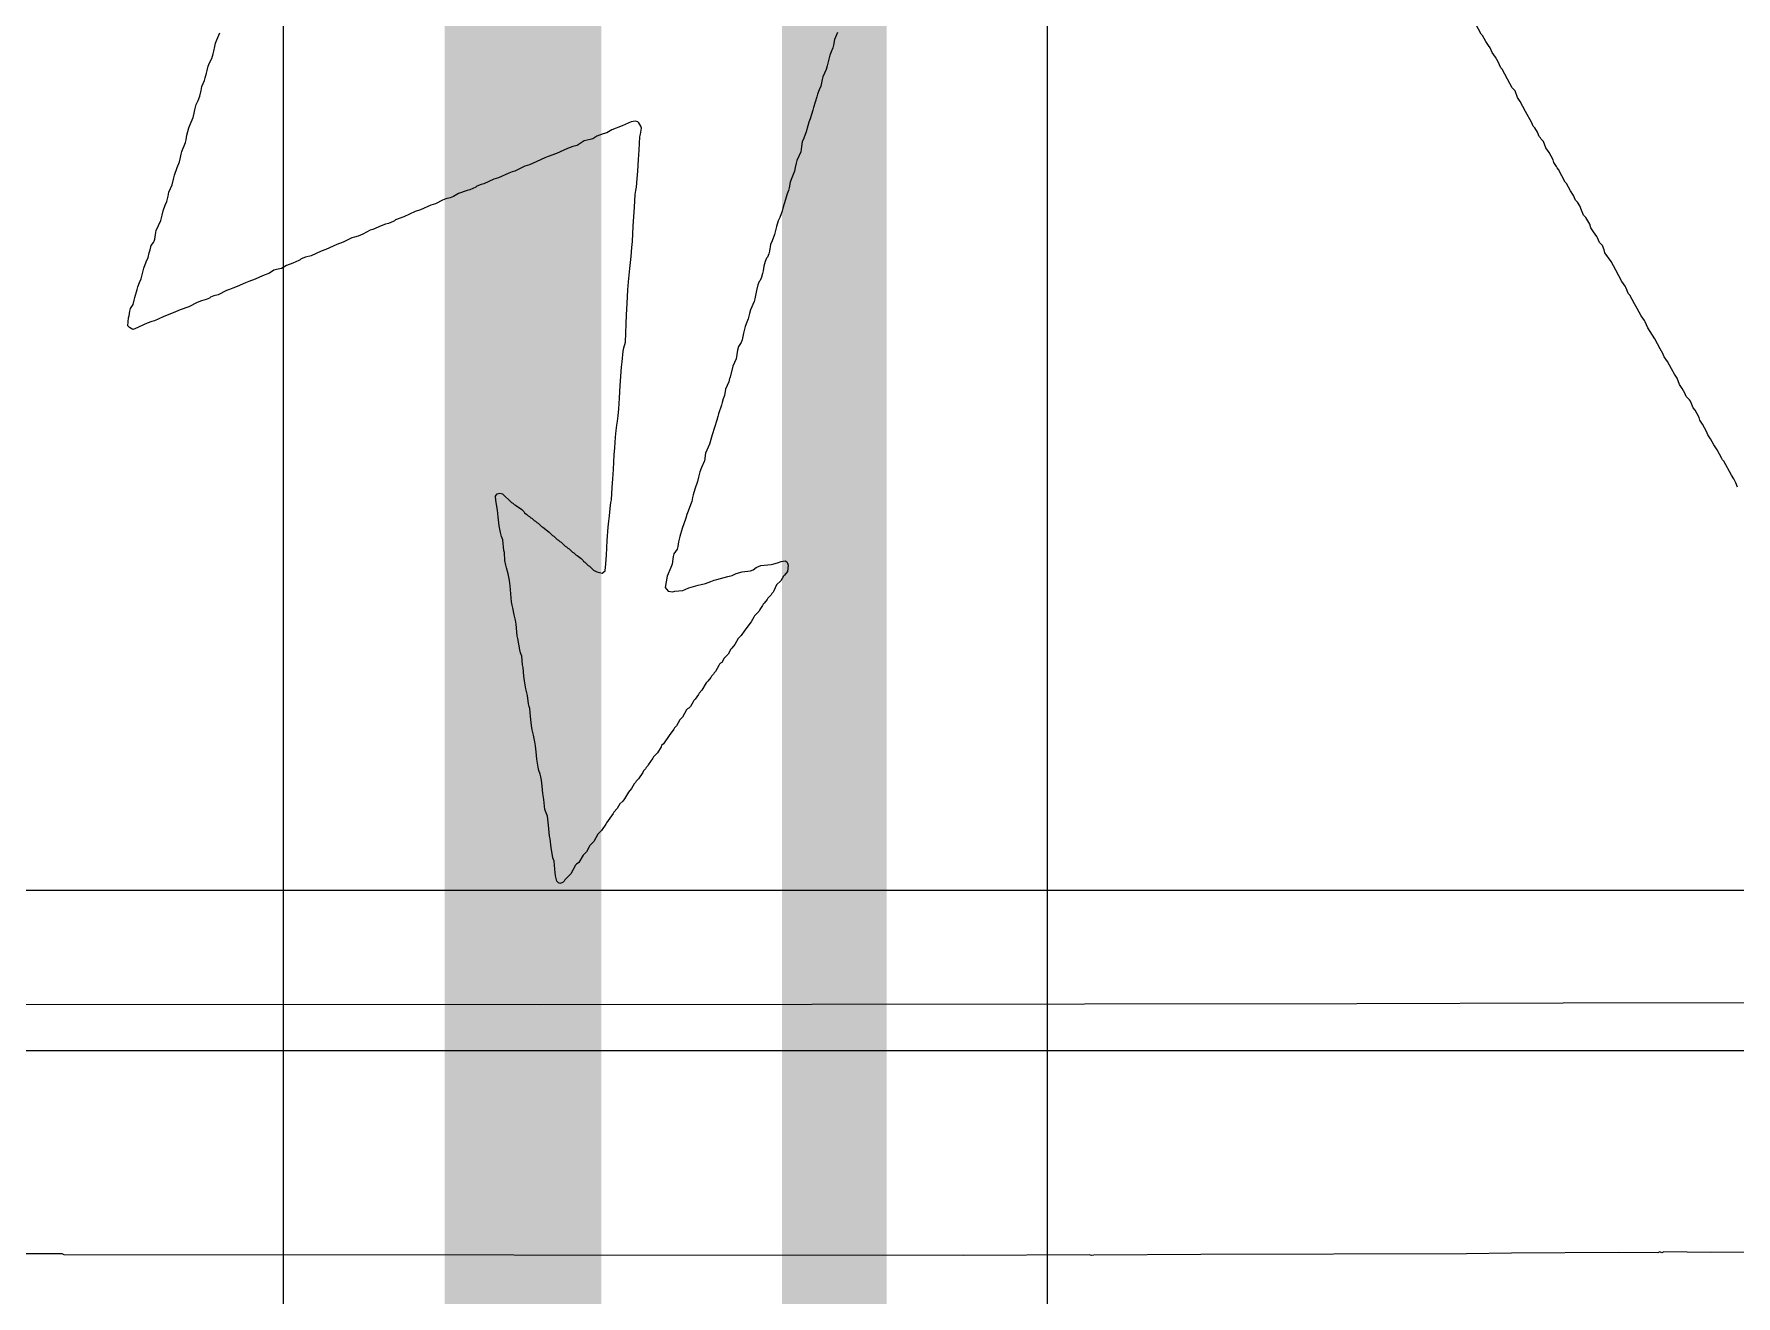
# Model space of a CAD drawing. Header units: inches. Extents: x 0 to 5379, y 0 to 5429.
# Drawn here: x 124.01 to 128.146, y 62.654 to 65.721 of the extents above; entities that cross this region are included whole.
import ezdxf

# ---------------------------------------------------------------- set-up
doc = ezdxf.new("R2010")
doc.units = ezdxf.units.IN
for name, color, linetype in [('PWR', 156, 'Continuous'), ('SIG 01', 90, 'Continuous'), ('Top Overlay', 2, 'Continuous')]:
    doc.layers.add(name, color=color, linetype=linetype)

msp = doc.modelspace()

# ---------------------------------------------------------------- linework, layer by layer
at = {"layer": 'PWR'}
for p, q in [((128.639, 63.6395), (118.453, 63.6395)), ((118.453, 63.2511), (128.639, 63.2511))]:
    msp.add_line(p, q, dxfattribs=at)
at = {"layer": 'SIG 01'}
for p, q in [((124.6156, 91.1087), (124.6156, 24.7972)), ((126.4727, 23.6436), (126.4727, 83.236))]:
    msp.add_line(p, q, dxfattribs=at)
for points in [[(125.9548, 23.6436, 0.254, 0.254, 0), (125.9548, 93.0421, 0.254, 0.254, 0)], [(125.1983, 24.5559, 0.381, 0.381, 0), (125.1983, 91.3501, 0.381, 0.381, 0)]]:
    msp.add_lwpolyline(points, format="xyseb", dxfattribs=at)
at = {"layer": 'Top Overlay'}
for p, q in [((124.4546, 65.7069), (124.462, 65.7241)), ((125.9627, 65.7249), (125.9553, 65.7078)), ((127.527, 65.7208), (127.514, 65.7453)), ((127.5303, 65.7176), (127.527, 65.7208)), ((127.5385, 65.7029), (127.5303, 65.7176)), ((124.4457, 65.6734), (124.4473, 65.68)), ((124.4473, 65.68), (124.4497, 65.6906)), ((124.4497, 65.6906), (124.4514, 65.6988)), ((124.4514, 65.6988), (124.4546, 65.7069)), ((125.9471, 65.6783), (125.9439, 65.6702)), ((125.9512, 65.6873), (125.9471, 65.6783)), ((125.9529, 65.6939), (125.9512, 65.6873)), ((125.9553, 65.7078), (125.9529, 65.6939)), ((127.545, 65.6931), (127.5385, 65.7029)), ((127.5491, 65.6873), (127.545, 65.6931)), ((127.5532, 65.6767), (127.5491, 65.6873)), ((127.5614, 65.6653), (127.5532, 65.6767)), ((124.431, 65.6326), (124.4334, 65.6432)), ((124.4334, 65.6432), (124.4367, 65.6514)), ((124.4367, 65.6514), (124.4424, 65.662)), ((124.4424, 65.662), (124.4457, 65.6734)), ((125.9349, 65.6351), (125.9267, 65.6171)), ((125.9373, 65.644), (125.9349, 65.6351)), ((125.9439, 65.6702), (125.9373, 65.644)), ((127.5679, 65.6538), (127.5614, 65.6653)), ((127.5744, 65.6391), (127.5679, 65.6538)), ((127.5777, 65.6359), (127.5744, 65.6391)), ((127.5908, 65.6114), (127.5777, 65.6359)), ((124.4162, 65.5836), (124.4179, 65.5934)), ((124.4179, 65.5934), (124.4244, 65.6081)), ((124.4244, 65.6081), (124.4261, 65.6146)), ((124.4261, 65.6146), (124.4293, 65.6261)), ((124.4293, 65.6261), (124.431, 65.6326)), ((125.9218, 65.5942), (125.9185, 65.586)), ((125.9251, 65.6105), (125.9218, 65.5942)), ((125.9267, 65.6171), (125.9251, 65.6105)), ((127.6022, 65.5901), (127.5908, 65.6114)), ((124.404, 65.5501), (124.4089, 65.5599)), ((124.4089, 65.5599), (124.413, 65.5705)), ((124.413, 65.5705), (124.4162, 65.5836)), ((125.9128, 65.5689), (125.9047, 65.5427)), ((125.9145, 65.5754), (125.9128, 65.5689)), ((125.9185, 65.586), (125.9145, 65.5754)), ((127.6095, 65.5828), (127.6022, 65.5901)), ((127.6153, 65.5672), (127.6095, 65.5828)), ((127.6218, 65.5574), (127.6153, 65.5672)), ((127.6349, 65.5329), (127.6218, 65.5574)), ((124.3893, 65.5011), (124.3966, 65.5182)), ((124.3966, 65.5182), (124.3991, 65.5289)), ((124.3991, 65.5289), (124.4007, 65.537)), ((124.4007, 65.537), (124.404, 65.5501)), ((125.8965, 65.515), (125.8932, 65.5068)), ((125.903, 65.5362), (125.8965, 65.515)), ((125.9047, 65.5427), (125.903, 65.5362)), ((127.6496, 65.5052), (127.6349, 65.5329)), ((124.3803, 65.4643), (124.3819, 65.4758)), ((124.3819, 65.4758), (124.386, 65.4929)), ((124.386, 65.4929), (124.3893, 65.5011)), ((125.3778, 65.4733), (125.368, 65.4668)), ((125.3933, 65.479), (125.3778, 65.4733)), ((125.4023, 65.4815), (125.3933, 65.479)), ((125.4145, 65.4888), (125.4023, 65.4815)), ((125.4398, 65.4978), (125.4145, 65.4888)), ((125.4611, 65.5076), (125.4398, 65.4978)), ((125.4709, 65.5092), (125.4611, 65.5076)), ((125.4774, 65.5076), (125.4709, 65.5092)), ((125.4799, 65.5052), (125.4774, 65.5076)), ((125.4848, 65.497), (125.4799, 65.5052)), ((125.4807, 65.439), (125.4823, 65.4717)), ((125.4823, 65.4717), (125.484, 65.4782)), ((125.484, 65.4782), (125.4856, 65.488)), ((125.4864, 65.4921), (125.4848, 65.497)), ((125.4856, 65.488), (125.4864, 65.4921)), ((125.8867, 65.4839), (125.881, 65.4684)), ((125.8908, 65.4978), (125.8867, 65.4839)), ((125.8932, 65.5068), (125.8908, 65.4978)), ((127.6528, 65.497), (127.6496, 65.5052)), ((127.6569, 65.4929), (127.6528, 65.497)), ((127.6635, 65.4831), (127.6569, 65.4929)), ((127.6675, 65.4725), (127.6635, 65.4831)), ((127.6708, 65.4692), (127.6675, 65.4725)), ((127.6724, 65.466), (127.6708, 65.4692)), ((124.3664, 65.421), (124.3681, 65.4292)), ((124.3681, 65.4292), (124.3697, 65.4357)), ((124.3697, 65.4357), (124.3787, 65.4578)), ((124.3787, 65.4578), (124.3803, 65.4643)), ((125.2797, 65.4308), (125.2593, 65.4235)), ((125.3067, 65.4431), (125.2797, 65.4308)), ((125.3198, 65.448), (125.3067, 65.4431)), ((125.3304, 65.4504), (125.3198, 65.448)), ((125.3467, 65.4619), (125.3304, 65.4504)), ((125.3614, 65.4651), (125.3467, 65.4619)), ((125.368, 65.4668), (125.3614, 65.4651)), ((125.4791, 65.4161), (125.4807, 65.439)), ((125.8736, 65.4349), (125.8638, 65.4137)), ((125.8752, 65.448), (125.8736, 65.4349)), ((125.8769, 65.4594), (125.8752, 65.448)), ((125.881, 65.4684), (125.8769, 65.4594)), ((127.6782, 65.4602), (127.6724, 65.466)), ((127.6839, 65.4447), (127.6782, 65.4602)), ((127.6921, 65.4333), (127.6839, 65.4447)), ((127.7019, 65.4153), (127.6921, 65.4333)), ((124.3517, 65.3785), (124.3583, 65.3965)), ((124.3583, 65.3965), (124.364, 65.4104)), ((124.364, 65.4104), (124.3664, 65.421)), ((125.1719, 65.3867), (125.1637, 65.3834)), ((125.1784, 65.3883), (125.1719, 65.3867)), ((125.2029, 65.3998), (125.1784, 65.3883)), ((125.2144, 65.403), (125.2029, 65.3998)), ((125.2323, 65.4112), (125.2144, 65.403)), ((125.2511, 65.4202), (125.2323, 65.4112)), ((125.2593, 65.4235), (125.2511, 65.4202)), ((125.4758, 65.3704), (125.4774, 65.3883)), ((125.4774, 65.3883), (125.4791, 65.4161)), ((125.8581, 65.3883), (125.8516, 65.372)), ((125.8597, 65.3965), (125.8581, 65.3883)), ((125.8622, 65.4071), (125.8597, 65.3965)), ((125.8638, 65.4137), (125.8622, 65.4071)), ((127.7035, 65.4088), (127.7019, 65.4153)), ((127.71, 65.399), (127.7035, 65.4088)), ((127.7117, 65.3957), (127.71, 65.399)), ((127.7149, 65.3924), (127.7117, 65.3957)), ((127.7313, 65.3614), (127.7149, 65.3924)), ((124.3378, 65.3369), (124.346, 65.3549)), ((124.346, 65.3549), (124.3501, 65.372)), ((124.3501, 65.372), (124.3517, 65.3785)), ((125.0837, 65.3491), (125.069, 65.3426)), ((125.0861, 65.3516), (125.0837, 65.3491)), ((125.0967, 65.3557), (125.0861, 65.3516)), ((125.1033, 65.3573), (125.0967, 65.3557)), ((125.1278, 65.3687), (125.1033, 65.3573)), ((125.1392, 65.372), (125.1278, 65.3687)), ((125.1637, 65.3834), (125.1392, 65.372)), ((125.4725, 65.341), (125.4741, 65.3491)), ((125.4741, 65.3491), (125.4758, 65.3704)), ((125.845, 65.3475), (125.8434, 65.341)), ((125.8475, 65.3614), (125.845, 65.3475)), ((125.8516, 65.372), (125.8475, 65.3614)), ((127.7345, 65.3581), (127.7313, 65.3614)), ((127.7443, 65.3401), (127.7345, 65.3581)), ((124.3239, 65.2919), (124.3288, 65.305)), ((124.3288, 65.305), (124.3329, 65.314)), ((124.3329, 65.314), (124.3362, 65.3271)), ((124.3362, 65.3271), (124.3378, 65.3369)), ((124.9742, 65.305), (124.9497, 65.2936)), ((124.9856, 65.3083), (124.9742, 65.305)), ((125.0028, 65.3173), (124.9856, 65.3083)), ((125.011, 65.3205), (125.0028, 65.3173)), ((125.0216, 65.323), (125.011, 65.3205)), ((125.0297, 65.3263), (125.0216, 65.323)), ((125.042, 65.3336), (125.0297, 65.3263)), ((125.0624, 65.341), (125.042, 65.3336)), ((125.069, 65.3426), (125.0624, 65.341)), ((125.4692, 65.3001), (125.4709, 65.3312)), ((125.4709, 65.3312), (125.4725, 65.341)), ((125.836, 65.3189), (125.8295, 65.2977)), ((125.8401, 65.3328), (125.836, 65.3189)), ((125.8434, 65.341), (125.8401, 65.3328)), ((127.7509, 65.3287), (127.7443, 65.3401)), ((127.7558, 65.3173), (127.7509, 65.3287)), ((127.7607, 65.3124), (127.7558, 65.3173)), ((127.7664, 65.3034), (127.7607, 65.3124)), ((124.3068, 65.2438), (124.3182, 65.2683)), ((124.3182, 65.2683), (124.3215, 65.2813)), ((124.3215, 65.2813), (124.3239, 65.2919)), ((124.8827, 65.2658), (124.8713, 65.2609)), ((124.886, 65.2674), (124.8827, 65.2658)), ((124.8884, 65.2699), (124.886, 65.2674)), ((124.9088, 65.2772), (124.8884, 65.2699)), ((124.9366, 65.2903), (124.9088, 65.2772)), ((124.9497, 65.2936), (124.9366, 65.2903)), ((125.466, 65.2544), (125.4692, 65.3001)), ((125.8189, 65.2674), (125.8148, 65.2536)), ((125.8222, 65.2756), (125.8189, 65.2674)), ((125.8279, 65.2911), (125.8222, 65.2756)), ((125.8295, 65.2977), (125.8279, 65.2911)), ((127.7705, 65.2928), (127.7664, 65.3034)), ((127.7754, 65.2813), (127.7705, 65.2928)), ((127.7811, 65.2756), (127.7754, 65.2813)), ((127.7909, 65.2593), (127.7811, 65.2756)), ((124.3019, 65.2176), (124.3035, 65.2225)), ((124.3035, 65.2225), (124.3052, 65.2339)), ((124.3052, 65.2339), (124.3068, 65.2438)), ((124.7822, 65.2258), (124.7618, 65.2152)), ((124.7888, 65.2274), (124.7822, 65.2258)), ((124.7977, 65.2299), (124.7888, 65.2274)), ((124.8092, 65.2348), (124.7977, 65.2299)), ((124.8272, 65.2446), (124.8092, 65.2348)), ((124.8337, 65.2462), (124.8272, 65.2446)), ((124.8541, 65.2552), (124.8337, 65.2462)), ((124.8647, 65.2593), (124.8541, 65.2552)), ((124.8713, 65.2609), (124.8647, 65.2593)), ((125.4643, 65.2168), (125.466, 65.2544)), ((125.8099, 65.2339), (125.8042, 65.2184)), ((125.8148, 65.2536), (125.8099, 65.2339)), ((127.7934, 65.2503), (127.7909, 65.2593)), ((127.7999, 65.2405), (127.7934, 65.2503)), ((127.8081, 65.229), (127.7999, 65.2405)), ((127.8097, 65.2258), (127.8081, 65.229)), ((127.8146, 65.2143), (127.8097, 65.2258)), ((124.2872, 65.1784), (124.2904, 65.1898)), ((124.2904, 65.1898), (124.2921, 65.1964)), ((124.2921, 65.1964), (124.2945, 65.207)), ((124.2945, 65.207), (124.3003, 65.2143)), ((124.3003, 65.2143), (124.3019, 65.2176)), ((124.6834, 65.1825), (124.6703, 65.1792)), ((124.7079, 65.1939), (124.6834, 65.1825)), ((124.7193, 65.1972), (124.7079, 65.1939)), ((124.7463, 65.2094), (124.7193, 65.1972)), ((124.7618, 65.2152), (124.7463, 65.2094)), ((125.4578, 65.1514), (125.4611, 65.1809)), ((125.4611, 65.1809), (125.4627, 65.2021)), ((125.4627, 65.2021), (125.4643, 65.2168)), ((125.796, 65.1874), (125.7927, 65.1792)), ((125.7976, 65.1939), (125.796, 65.1874)), ((125.8001, 65.2094), (125.7976, 65.1939)), ((125.8042, 65.2184), (125.8001, 65.2094)), ((127.8219, 65.207), (127.8146, 65.2143)), ((127.826, 65.1964), (127.8219, 65.207)), ((127.8277, 65.1898), (127.826, 65.1964)), ((127.8424, 65.1686), (127.8277, 65.1898)), ((124.2708, 65.1261), (124.2774, 65.1523)), ((124.2774, 65.1523), (124.2831, 65.1678)), ((124.2831, 65.1678), (124.2872, 65.1784)), ((124.5821, 65.14), (124.5657, 65.1335)), ((124.5927, 65.1474), (124.5821, 65.14)), ((124.5992, 65.149), (124.5927, 65.1474)), ((124.6115, 65.1514), (124.5992, 65.149)), ((124.6237, 65.1588), (124.6115, 65.1514)), ((124.6393, 65.1645), (124.6237, 65.1588)), ((124.654, 65.171), (124.6393, 65.1645)), ((124.6572, 65.1727), (124.654, 65.171)), ((124.6597, 65.1751), (124.6572, 65.1727)), ((124.6703, 65.1792), (124.6597, 65.1751)), ((125.4545, 65.1188), (125.4578, 65.1514)), ((125.7805, 65.1392), (125.778, 65.1302)), ((125.7821, 65.1457), (125.7805, 65.1392)), ((125.7838, 65.1572), (125.7821, 65.1457)), ((125.787, 65.1686), (125.7838, 65.1572)), ((125.7903, 65.1768), (125.787, 65.1686)), ((125.7927, 65.1792), (125.7903, 65.1768)), ((127.8538, 65.1474), (127.8424, 65.1686)), ((127.8685, 65.1196), (127.8538, 65.1474)), ((124.2553, 65.0812), (124.261, 65.1)), ((124.261, 65.1), (124.2627, 65.1065)), ((124.2627, 65.1065), (124.2668, 65.1171)), ((124.2668, 65.1171), (124.2708, 65.1261)), ((124.4783, 65.0983), (124.4579, 65.0877)), ((124.4849, 65.1), (124.4783, 65.0983)), ((124.493, 65.1032), (124.4849, 65.1)), ((124.5037, 65.1073), (124.493, 65.1032)), ((124.5241, 65.1163), (124.5037, 65.1073)), ((124.5323, 65.1196), (124.5241, 65.1163)), ((124.5478, 65.1253), (124.5323, 65.1196)), ((124.5657, 65.1335), (124.5478, 65.1253)), ((125.4513, 65.0665), (125.4529, 65.0992)), ((125.4529, 65.0992), (125.4545, 65.1188)), ((125.7658, 65.0983), (125.7617, 65.0779)), ((125.7691, 65.1114), (125.7658, 65.0983)), ((125.7723, 65.1196), (125.7691, 65.1114)), ((125.7748, 65.122), (125.7723, 65.1196)), ((125.778, 65.1302), (125.7748, 65.122)), ((127.8767, 65.1081), (127.8685, 65.1196)), ((127.8783, 65.1049), (127.8767, 65.1081)), ((127.8848, 65.0902), (127.8783, 65.1049)), ((124.2447, 65.0542), (124.2512, 65.064)), ((124.2512, 65.064), (124.2537, 65.0747)), ((124.2537, 65.0747), (124.2553, 65.0812)), ((124.386, 65.0583), (124.3656, 65.051)), ((124.4064, 65.0689), (124.386, 65.0583)), ((124.4171, 65.073), (124.4064, 65.0689)), ((124.4285, 65.0763), (124.4171, 65.073)), ((124.4367, 65.0796), (124.4285, 65.0763)), ((124.4391, 65.082), (124.4367, 65.0796)), ((124.4473, 65.0853), (124.4391, 65.082)), ((124.4579, 65.0877), (124.4473, 65.0853)), ((125.4496, 65.0387), (125.4513, 65.0665)), ((125.7601, 65.0714), (125.7511, 65.051)), ((125.7617, 65.0779), (125.7601, 65.0714)), ((127.8881, 65.0869), (127.8848, 65.0902)), ((127.8996, 65.0657), (127.8881, 65.0869)), ((127.9061, 65.0542), (127.8996, 65.0657)), ((124.2382, 65.0117), (124.2398, 65.0314)), ((124.2398, 65.0314), (124.2414, 65.0363)), ((124.2414, 65.0363), (124.2431, 65.0477)), ((124.2431, 65.0477), (124.2447, 65.0542)), ((124.2855, 65.0183), (124.2553, 65.0044)), ((124.2962, 65.0224), (124.2855, 65.0183)), ((124.3027, 65.024), (124.2962, 65.0224)), ((124.3239, 65.0338), (124.3027, 65.024)), ((124.3378, 65.0395), (124.3239, 65.0338)), ((124.3484, 65.0436), (124.3378, 65.0395)), ((124.3656, 65.051), (124.3484, 65.0436)), ((125.4472, 64.9725), (125.4496, 65.0387)), ((125.7421, 65.0207), (125.738, 65.0101)), ((125.7454, 65.0289), (125.7421, 65.0207)), ((125.7486, 65.042), (125.7454, 65.0289)), ((125.7511, 65.051), (125.7486, 65.042)), ((127.9159, 65.0363), (127.9061, 65.0542)), ((127.9241, 65.0248), (127.9159, 65.0363)), ((127.9257, 65.0216), (127.9241, 65.0248)), ((127.9322, 65.0068), (127.9257, 65.0216)), ((124.2422, 65.0077), (124.2382, 65.0117)), ((124.2504, 65.0028), (124.2422, 65.0077)), ((124.2553, 65.0044), (124.2504, 65.0028)), ((125.7307, 64.9783), (125.729, 64.9717)), ((125.7339, 64.9946), (125.7307, 64.9783)), ((125.7364, 65.0036), (125.7339, 64.9946)), ((125.738, 65.0101), (125.7364, 65.0036)), ((127.9486, 64.9807), (127.9322, 65.0068)), ((127.9616, 64.9562), (127.9486, 64.9807)), ((125.4398, 64.9243), (125.4415, 64.9505)), ((125.4415, 64.9505), (125.4431, 64.9587)), ((125.4431, 64.9587), (125.4472, 64.9725)), ((125.7168, 64.9317), (125.7086, 64.9137)), ((125.72, 64.9529), (125.7168, 64.9317)), ((125.7225, 64.9619), (125.72, 64.9529)), ((125.729, 64.9717), (125.7225, 64.9619)), ((127.9682, 64.9448), (127.9616, 64.9562)), ((127.9714, 64.9366), (127.9682, 64.9448)), ((127.9796, 64.9252), (127.9714, 64.9366)), ((125.4349, 64.8672), (125.4382, 64.9113)), ((125.4382, 64.9113), (125.4398, 64.9243)), ((125.7086, 64.9137), (125.7021, 64.8876)), ((127.9894, 64.9072), (127.9796, 64.9252)), ((127.9968, 64.8949), (127.9894, 64.9072)), ((128.0033, 64.8851), (127.9968, 64.8949)), ((125.4333, 64.8361), (125.4349, 64.8672)), ((125.6906, 64.8582), (125.6882, 64.8426)), ((125.6988, 64.8761), (125.6906, 64.8582)), ((125.7004, 64.8843), (125.6988, 64.8761)), ((125.7012, 64.8851), (125.7004, 64.8843)), ((125.7021, 64.8876), (125.7012, 64.8851)), ((128.009, 64.8696), (128.0033, 64.8851)), ((128.0156, 64.8598), (128.009, 64.8696)), ((128.0221, 64.8484), (128.0156, 64.8598)), ((125.43, 64.7936), (125.4317, 64.81)), ((125.4317, 64.81), (125.4333, 64.8361)), ((125.6808, 64.819), (125.6735, 64.7985)), ((125.6825, 64.8255), (125.6808, 64.819)), ((125.6849, 64.8345), (125.6825, 64.8255)), ((125.6882, 64.8426), (125.6849, 64.8345)), ((128.0254, 64.8402), (128.0221, 64.8484)), ((128.0335, 64.832), (128.0254, 64.8402)), ((128.0352, 64.8288), (128.0335, 64.832)), ((128.0417, 64.8124), (128.0352, 64.8288)), ((128.0466, 64.8075), (128.0417, 64.8124)), ((128.0564, 64.7896), (128.0466, 64.8075)), ((125.4251, 64.7577), (125.4268, 64.7708)), ((125.4268, 64.7708), (125.4284, 64.7806)), ((125.4284, 64.7806), (125.43, 64.7936)), ((125.6694, 64.783), (125.658, 64.7471)), ((125.6718, 64.792), (125.6694, 64.783)), ((125.6735, 64.7985), (125.6718, 64.792)), ((128.058, 64.783), (128.0564, 64.7896)), ((128.0646, 64.7732), (128.058, 64.783)), ((128.0744, 64.7552), (128.0646, 64.7732)), ((125.4219, 64.7152), (125.4235, 64.7414)), ((125.4235, 64.7414), (125.4251, 64.7577)), ((125.658, 64.7471), (125.6514, 64.7242)), ((128.0776, 64.7471), (128.0744, 64.7552)), ((128.0842, 64.7373), (128.0776, 64.7471)), ((128.0923, 64.7226), (128.0842, 64.7373)), ((125.4186, 64.6629), (125.4202, 64.6989)), ((125.4202, 64.6989), (125.4219, 64.7152)), ((125.6392, 64.6842), (125.6326, 64.6678)), ((125.6416, 64.703), (125.6392, 64.6842)), ((125.6514, 64.7242), (125.6416, 64.703)), ((128.1005, 64.7111), (128.0923, 64.7226)), ((128.1119, 64.6899), (128.1005, 64.7111)), ((128.1136, 64.6866), (128.1119, 64.6899)), ((128.1169, 64.6834), (128.1136, 64.6866)), ((128.1348, 64.649), (128.1169, 64.6834)), ((125.417, 64.6401), (125.4186, 64.6629)), ((125.6253, 64.6441), (125.6228, 64.6335)), ((125.6285, 64.6572), (125.6253, 64.6441)), ((125.6326, 64.6678), (125.6285, 64.6572)), ((128.1405, 64.6401), (128.1348, 64.649)), ((125.1319, 64.5984), (125.1359, 64.6041)), ((125.1359, 64.6041), (125.1425, 64.6057)), ((125.1425, 64.6057), (125.149, 64.6041)), ((125.149, 64.6041), (125.1703, 64.5829)), ((125.4137, 64.5894), (125.4153, 64.6188)), ((125.4153, 64.6188), (125.417, 64.6401)), ((125.6122, 64.6017), (125.6106, 64.5951)), ((125.6163, 64.6155), (125.6122, 64.6017)), ((125.6228, 64.6335), (125.6163, 64.6155)), ((128.1454, 64.6303), (128.1405, 64.6401)), ((128.1495, 64.6196), (128.1454, 64.6303)), ((125.1327, 64.5878), (125.1319, 64.5984)), ((125.1368, 64.5641), (125.1327, 64.5878)), ((125.1384, 64.5477), (125.1368, 64.5641)), ((125.1703, 64.5829), (125.1735, 64.5812)), ((125.1735, 64.5812), (125.1768, 64.578)), ((125.1768, 64.578), (125.1801, 64.5763)), ((125.1801, 64.5763), (125.1956, 64.5657)), ((125.1956, 64.5657), (125.2005, 64.5608)), ((125.2005, 64.5608), (125.2021, 64.5575)), ((125.4088, 64.5502), (125.4104, 64.5682)), ((125.4104, 64.5682), (125.4121, 64.5829)), ((125.4121, 64.5829), (125.4137, 64.5894)), ((125.6, 64.5616), (125.5967, 64.5535)), ((125.6057, 64.5772), (125.6, 64.5616)), ((125.6089, 64.5853), (125.6057, 64.5772)), ((125.6106, 64.5951), (125.6089, 64.5853)), ((125.1408, 64.5257), (125.1384, 64.5477)), ((125.1441, 64.5094), (125.1408, 64.5257)), ((125.2021, 64.5575), (125.2078, 64.5535)), ((125.2078, 64.5535), (125.2111, 64.5502)), ((125.2111, 64.5502), (125.2144, 64.5486)), ((125.2144, 64.5486), (125.2176, 64.5453)), ((125.2176, 64.5453), (125.2209, 64.5437)), ((125.2209, 64.5437), (125.2258, 64.5388)), ((125.2258, 64.5388), (125.2291, 64.5371)), ((125.2291, 64.5371), (125.2323, 64.5339)), ((125.2323, 64.5339), (125.2356, 64.5322)), ((125.2356, 64.5322), (125.2438, 64.5241)), ((125.2438, 64.5241), (125.247, 64.5224)), ((125.247, 64.5224), (125.2618, 64.511)), ((125.4031, 64.4906), (125.4055, 64.5224)), ((125.4055, 64.5224), (125.4072, 64.5371)), ((125.4072, 64.5371), (125.4088, 64.5502)), ((125.5852, 64.5192), (125.5795, 64.5004)), ((125.5942, 64.5445), (125.5852, 64.5192)), ((125.5967, 64.5535), (125.5942, 64.5445)), ((125.1466, 64.5004), (125.1441, 64.5094)), ((125.1498, 64.4922), (125.1466, 64.5004)), ((125.1515, 64.4661), (125.1498, 64.4922)), ((125.2618, 64.511), (125.2699, 64.5028)), ((125.2699, 64.5028), (125.2732, 64.5012)), ((125.2732, 64.5012), (125.2814, 64.493)), ((125.2814, 64.493), (125.2846, 64.4914)), ((125.2846, 64.4914), (125.2879, 64.4881)), ((125.2879, 64.4881), (125.2912, 64.4865)), ((125.2912, 64.4865), (125.301, 64.4767)), ((125.301, 64.4767), (125.3042, 64.475)), ((125.4014, 64.4546), (125.4031, 64.4906)), ((125.5763, 64.4873), (125.5746, 64.4759)), ((125.5795, 64.5004), (125.5763, 64.4873)), ((125.1531, 64.4612), (125.1515, 64.4661)), ((125.1547, 64.4415), (125.1531, 64.4612)), ((125.1564, 64.4301), (125.1547, 64.4415)), ((125.3042, 64.475), (125.3075, 64.4718)), ((125.3075, 64.4718), (125.3108, 64.4701)), ((125.3108, 64.4701), (125.3189, 64.462)), ((125.3189, 64.462), (125.3222, 64.4603)), ((125.3222, 64.4603), (125.3271, 64.4554)), ((125.3271, 64.4554), (125.3304, 64.4538)), ((125.3304, 64.4538), (125.3394, 64.4464)), ((125.3394, 64.4464), (125.3443, 64.4415)), ((125.3443, 64.4415), (125.3451, 64.4391)), ((125.3451, 64.4391), (125.3483, 64.4375)), ((125.3483, 64.4375), (125.3565, 64.4293)), ((125.3998, 64.4334), (125.4014, 64.4546)), ((125.5632, 64.4514), (125.5607, 64.4326)), ((125.5648, 64.4579), (125.5632, 64.4514)), ((125.573, 64.4693), (125.5648, 64.4579)), ((125.5746, 64.4759), (125.573, 64.4693)), ((125.8083, 64.4334), (125.8172, 64.4358)), ((125.8172, 64.4358), (125.8254, 64.4391)), ((125.8254, 64.4391), (125.8352, 64.4407)), ((125.8352, 64.4407), (125.8393, 64.4383)), ((125.8393, 64.4383), (125.8409, 64.435)), ((125.158, 64.4236), (125.1564, 64.4301)), ((125.1621, 64.4097), (125.158, 64.4236)), ((125.1654, 64.3933), (125.1621, 64.4097)), ((125.3565, 64.4293), (125.3598, 64.4277)), ((125.3598, 64.4277), (125.3696, 64.4179)), ((125.3696, 64.4179), (125.3778, 64.4146)), ((125.3778, 64.4146), (125.3908, 64.4113)), ((125.3908, 64.4113), (125.3982, 64.417)), ((125.3982, 64.417), (125.3998, 64.4334)), ((125.5485, 64.404), (125.5436, 64.3762)), ((125.5575, 64.4244), (125.5485, 64.404)), ((125.5607, 64.4326), (125.5575, 64.4244)), ((125.6547, 64.3909), (125.6629, 64.3942)), ((125.6629, 64.3942), (125.6694, 64.3958)), ((125.6694, 64.3958), (125.6963, 64.4032)), ((125.6963, 64.4032), (125.707, 64.4056)), ((125.707, 64.4056), (125.7168, 64.4105)), ((125.7168, 64.4105), (125.7307, 64.4146)), ((125.7307, 64.4146), (125.7511, 64.417)), ((125.7511, 64.417), (125.7576, 64.4187)), ((125.7576, 64.4187), (125.765, 64.4244)), ((125.765, 64.4244), (125.7764, 64.4293)), ((125.7764, 64.4293), (125.8017, 64.4317)), ((125.8017, 64.4317), (125.8083, 64.4334)), ((125.8311, 64.404), (125.8246, 64.3925)), ((125.8336, 64.4064), (125.8311, 64.404)), ((125.8409, 64.4154), (125.8336, 64.4064)), ((125.8409, 64.435), (125.8426, 64.4301)), ((125.8426, 64.4301), (125.8409, 64.4154)), ((125.167, 64.3803), (125.1654, 64.3933)), ((125.1703, 64.3411), (125.167, 64.3803)), ((125.5436, 64.3762), (125.5509, 64.3672)), ((125.5509, 64.3672), (125.5624, 64.3656)), ((125.5624, 64.3656), (125.5673, 64.3672)), ((125.5673, 64.3672), (125.5869, 64.3688)), ((125.5869, 64.3688), (125.6016, 64.3754)), ((125.6016, 64.3754), (125.6245, 64.3819)), ((125.6245, 64.3819), (125.631, 64.3835)), ((125.631, 64.3835), (125.6416, 64.386)), ((125.6416, 64.386), (125.6547, 64.3909)), ((125.8017, 64.3582), (125.7936, 64.3501)), ((125.8034, 64.3615), (125.8017, 64.3582)), ((125.8066, 64.3648), (125.8034, 64.3615)), ((125.8083, 64.368), (125.8066, 64.3648)), ((125.8148, 64.3827), (125.8083, 64.368)), ((125.8246, 64.3925), (125.8148, 64.3827)), ((125.1719, 64.3329), (125.1703, 64.3411)), ((125.1735, 64.3264), (125.1719, 64.3329)), ((125.1768, 64.31), (125.1735, 64.3264)), ((125.7723, 64.319), (125.7609, 64.3076)), ((125.774, 64.3223), (125.7723, 64.319)), ((125.7805, 64.3321), (125.774, 64.3223)), ((125.7821, 64.3354), (125.7805, 64.3321)), ((125.7846, 64.3378), (125.7821, 64.3354)), ((125.7919, 64.3468), (125.7846, 64.3378)), ((125.7936, 64.3501), (125.7919, 64.3468)), ((125.1801, 64.297), (125.1768, 64.31)), ((125.1817, 64.2872), (125.1801, 64.297)), ((125.1841, 64.2586), (125.1817, 64.2872)), ((125.7372, 64.2724), (125.729, 64.2594)), ((125.7527, 64.2929), (125.7372, 64.2724)), ((125.7593, 64.3043), (125.7527, 64.2929)), ((125.7609, 64.3076), (125.7593, 64.3043)), ((125.1858, 64.252), (125.1841, 64.2586)), ((125.1907, 64.2243), (125.1858, 64.252)), ((125.7061, 64.2283), (125.7037, 64.2259)), ((125.7135, 64.2373), (125.7061, 64.2283)), ((125.7217, 64.252), (125.7135, 64.2373)), ((125.729, 64.2594), (125.7217, 64.252)), ((125.1923, 64.2177), (125.1907, 64.2243)), ((125.1956, 64.2095), (125.1923, 64.2177)), ((125.1972, 64.1883), (125.1956, 64.2095)), ((125.1989, 64.1818), (125.1972, 64.1883)), ((125.6759, 64.1899), (125.6743, 64.1867)), ((125.6784, 64.1924), (125.6759, 64.1899)), ((125.6816, 64.194), (125.6784, 64.1924)), ((125.6874, 64.2046), (125.6816, 64.194)), ((125.6972, 64.2144), (125.6874, 64.2046)), ((125.7037, 64.2259), (125.6972, 64.2144)), ((125.2005, 64.1605), (125.1989, 64.1818)), ((125.2021, 64.1491), (125.2005, 64.1605)), ((125.2054, 64.1295), (125.2021, 64.1491)), ((125.6473, 64.1483), (125.6432, 64.1442)), ((125.6547, 64.1573), (125.6473, 64.1483)), ((125.6563, 64.1605), (125.6547, 64.1573)), ((125.6612, 64.1654), (125.6563, 64.1605)), ((125.6629, 64.1687), (125.6612, 64.1654)), ((125.6661, 64.172), (125.6629, 64.1687)), ((125.6743, 64.1867), (125.6661, 64.172)), ((125.207, 64.123), (125.2054, 64.1295)), ((125.2095, 64.114), (125.207, 64.123)), ((125.2119, 64.0935), (125.2095, 64.114)), ((125.6171, 64.105), (125.6138, 64.1017)), ((125.6253, 64.1164), (125.6171, 64.105)), ((125.6269, 64.1197), (125.6253, 64.1164)), ((125.6334, 64.1262), (125.6269, 64.1197)), ((125.6432, 64.1442), (125.6334, 64.1262)), ((125.2136, 64.087), (125.2119, 64.0935)), ((125.2152, 64.0821), (125.2136, 64.087)), ((125.2168, 64.0625), (125.2152, 64.0821)), ((125.5959, 64.0788), (125.5861, 64.0609)), ((125.5983, 64.0813), (125.5959, 64.0788)), ((125.6016, 64.0829), (125.5983, 64.0813)), ((125.6057, 64.087), (125.6016, 64.0829)), ((125.6122, 64.0984), (125.6057, 64.087)), ((125.6138, 64.1017), (125.6122, 64.0984)), ((125.2193, 64.0404), (125.2168, 64.0625)), ((125.2209, 64.0306), (125.2193, 64.0404)), ((125.2242, 64.0176), (125.2209, 64.0306)), ((125.5648, 64.0315), (125.5534, 64.0168)), ((125.5665, 64.0347), (125.5648, 64.0315)), ((125.5714, 64.0396), (125.5665, 64.0347)), ((125.5795, 64.0543), (125.5714, 64.0396)), ((125.5861, 64.0609), (125.5795, 64.0543)), ((125.2274, 64.0012), (125.2242, 64.0176)), ((125.2291, 63.9914), (125.2274, 64.0012)), ((125.2307, 63.9767), (125.2291, 63.9914)), ((125.5338, 63.989), (125.5256, 63.9743)), ((125.5354, 63.9922), (125.5338, 63.989)), ((125.5395, 63.9963), (125.5354, 63.9922)), ((125.5534, 64.0168), (125.5395, 63.9963)), ((125.2323, 63.9588), (125.2307, 63.9767)), ((125.2356, 63.9391), (125.2323, 63.9588)), ((125.2372, 63.931), (125.2356, 63.9391)), ((125.5011, 63.9416), (125.4978, 63.9383)), ((125.5027, 63.9449), (125.5011, 63.9416)), ((125.5142, 63.9612), (125.5027, 63.9449)), ((125.5158, 63.9645), (125.5142, 63.9612)), ((125.5256, 63.9743), (125.5158, 63.9645)), ((125.2405, 63.9228), (125.2372, 63.931)), ((125.2421, 63.9163), (125.2405, 63.9228)), ((125.2438, 63.9081), (125.2421, 63.9163)), ((125.2454, 63.8934), (125.2438, 63.9081)), ((125.4684, 63.8991), (125.4619, 63.8877)), ((125.4717, 63.9024), (125.4684, 63.8991)), ((125.4733, 63.9057), (125.4717, 63.9024)), ((125.4791, 63.9114), (125.4733, 63.9057)), ((125.4897, 63.9269), (125.4791, 63.9114)), ((125.4913, 63.9302), (125.4897, 63.9269)), ((125.4962, 63.9351), (125.4913, 63.9302)), ((125.4978, 63.9383), (125.4962, 63.9351)), ((125.247, 63.8754), (125.2454, 63.8934)), ((125.2487, 63.8607), (125.247, 63.8754)), ((125.2503, 63.8444), (125.2487, 63.8607)), ((125.4407, 63.8566), (125.4341, 63.8501)), ((125.4447, 63.8624), (125.4407, 63.8566)), ((125.4545, 63.8787), (125.4447, 63.8624)), ((125.4619, 63.8877), (125.4545, 63.8787)), ((125.2519, 63.8362), (125.2503, 63.8444)), ((125.2577, 63.8207), (125.2519, 63.8362)), ((125.2601, 63.7986), (125.2577, 63.8207)), ((125.4178, 63.8272), (125.4014, 63.8044)), ((125.4194, 63.8305), (125.4178, 63.8272)), ((125.4276, 63.8387), (125.4194, 63.8305)), ((125.4341, 63.8501), (125.4276, 63.8387)), ((125.2626, 63.7717), (125.2601, 63.7986)), ((125.3802, 63.7766), (125.3704, 63.7586)), ((125.3892, 63.7856), (125.3802, 63.7766)), ((125.3998, 63.8011), (125.3892, 63.7856)), ((125.4014, 63.8044), (125.3998, 63.8011)), ((125.2642, 63.7651), (125.2626, 63.7717)), ((125.2667, 63.7431), (125.2642, 63.7651)), ((125.2683, 63.7349), (125.2667, 63.7431)), ((125.2707, 63.7194), (125.2683, 63.7349)), ((125.3524, 63.7341), (125.3443, 63.7259)), ((125.359, 63.7455), (125.3524, 63.7341)), ((125.3606, 63.7488), (125.359, 63.7455)), ((125.3704, 63.7586), (125.3606, 63.7488)), ((125.274, 63.7112), (125.2707, 63.7194)), ((125.2756, 63.6916), (125.274, 63.7112)), ((125.2773, 63.6753), (125.2756, 63.6916)), ((125.3263, 63.7014), (125.3148, 63.6802)), ((125.3287, 63.7039), (125.3263, 63.7014)), ((125.3345, 63.708), (125.3287, 63.7039)), ((125.3443, 63.7259), (125.3345, 63.708)), ((125.2805, 63.6622), (125.2773, 63.6753)), ((125.2846, 63.6581), (125.2805, 63.6622)), ((125.2879, 63.6565), (125.2846, 63.6581)), ((125.2928, 63.6581), (125.2879, 63.6565)), ((125.2961, 63.6598), (125.2928, 63.6581)), ((125.2985, 63.6622), (125.2961, 63.6598)), ((125.3001, 63.6655), (125.2985, 63.6622)), ((125.3148, 63.6802), (125.3001, 63.6655)), ((122.5758, 63.364), (125.2389, 63.3624)), ((125.2389, 63.3624), (127.2248, 63.3649)), ((127.2248, 63.3649), (127.7264, 63.3665)), ((127.7264, 63.3665), (128.3538, 63.3681)), ((124.0789, 62.7563), (123.2097, 62.7579)), ((124.0838, 62.7546), (124.0789, 62.7563)), ((126.2698, 62.753), (124.0838, 62.7546)), ((126.5753, 62.7546), (126.2698, 62.753)), ((126.5802, 62.753), (126.5753, 62.7546)), ((126.586, 62.7538), (126.5802, 62.753)), ((126.8457, 62.7554), (126.586, 62.7538)), ((127.4911, 62.7571), (126.8457, 62.7554)), ((127.6006, 62.7587), (127.4911, 62.7571)), ((127.8603, 62.7603), (127.6006, 62.7587)), ((127.9559, 62.7595), (127.8603, 62.7603)), ((127.9608, 62.7612), (127.9559, 62.7595)), ((127.9657, 62.7595), (127.9608, 62.7612)), ((127.9706, 62.7612), (127.9657, 62.7595)), ((128.0842, 62.7603), (127.9706, 62.7612)), ((128.3529, 62.7612), (128.0842, 62.7603))]:
    msp.add_line(p, q, dxfattribs=at)

doc.saveas('drawing.dxf')
